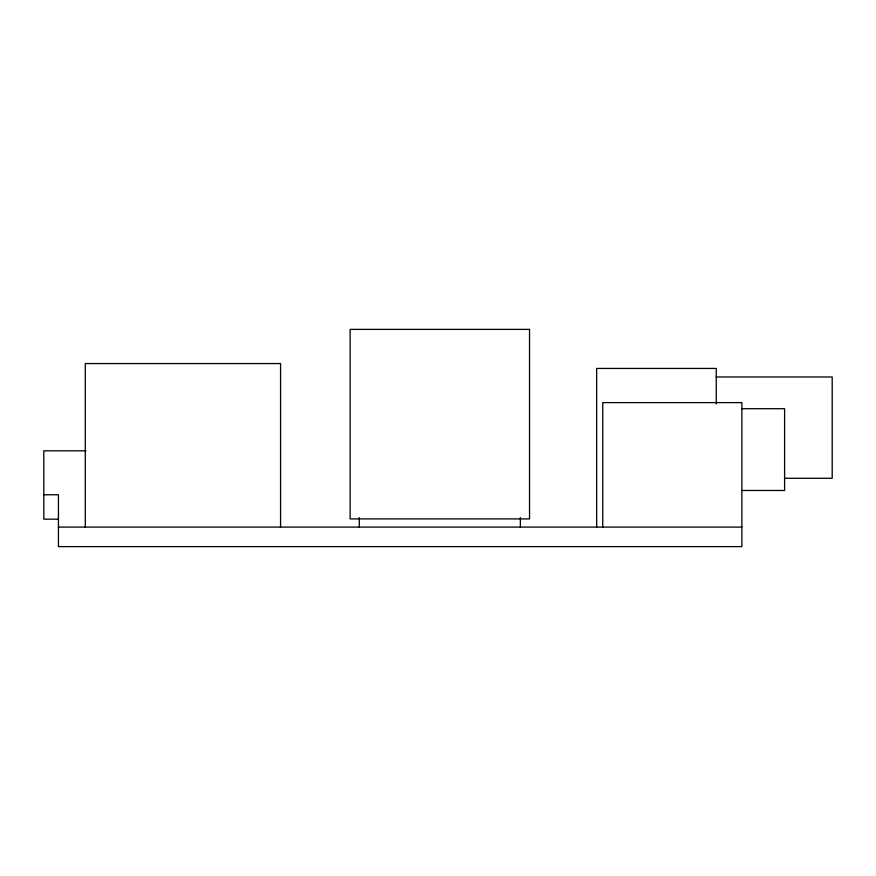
<?xml version="1.0" encoding="UTF-8"?>
<svg xmlns="http://www.w3.org/2000/svg" width="876" height="876" viewBox="0 0 876 876"><rect width="100%" height="100%" fill="white"/><g stroke="black" fill="none" stroke-linecap="round" stroke-linejoin="round"><path stroke-width="1.31" d="M716.261 376.976L832.2 376.976L832.2 478.274L784.458 478.274M741.884 408.709L784.6 408.709L784.6 490.483L741.884 490.483M85.957 450.811L43.8 450.811L43.8 519.161L58.44 519.161M43.8 494.754L58.44 494.754L58.44 546.624L741.884 546.624L741.884 402.61L602.754 402.61L602.754 527.089M58.44 527.089L741.884 527.089M716.261 404L716.261 368.435L596.655 368.435L596.655 527.089M520.377 517.574L520.377 527.089M359.28 517.574L359.28 527.089M280.561 527.089L280.561 363.551L85.29 363.551L85.29 527.089M529.531 329.376L350.126 329.376L350.126 518.91L529.531 518.91L529.531 329.376"/></g></svg>
